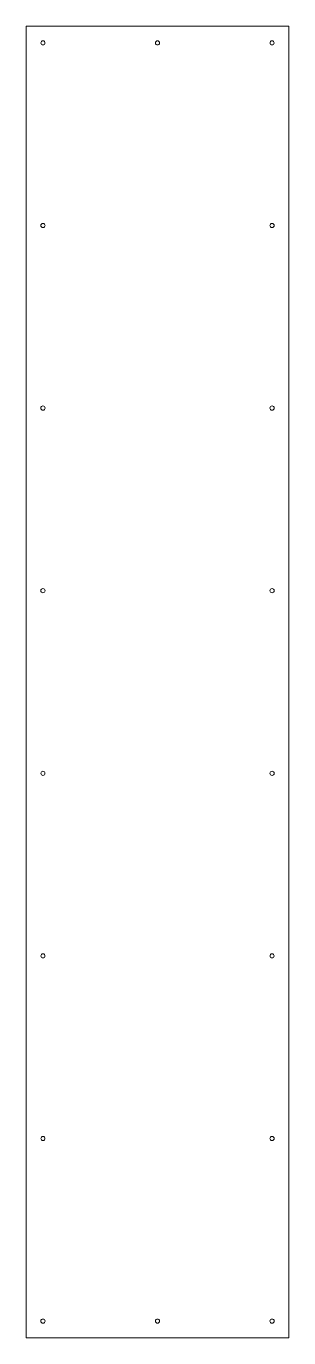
# Model space of a CAD drawing. Header units: millimetres. Extents: x -200 to 200, y -1000 to 1000.
import ezdxf

# ---------------------------------------------------------------- set-up
doc = ezdxf.new("R2010")
doc.units = ezdxf.units.MM

msp = doc.modelspace()

# ---------------------------------------------------------------- linework, layer by layer
at = {"color": 7, "linetype": 'Continuous', "lineweight": 15}
for p, q in [((-200, 1000), (-200, -1000)), ((200, 1000), (-200, 1000)), ((200, -1000), (200, 1000)), ((-200, -1000), (200, -1000))]:
    msp.add_line(p, q, dxfattribs=at)
for centre, radius in [((-174.6, 974.6), 3.17), ((0, 974.6), 3.17), ((174.6, 974.6), 3.17), ((-174.6, 696.15), 3.18), ((174.6, 696.15), 3.18), ((-174.6, 417.7), 3.18), ((174.6, 417.7), 3.18), ((-174.6, 139.25), 3.18), ((174.6, 139.25), 3.18), ((-174.6, -139.2), 3.17), ((174.6, -139.2), 3.18), ((-174.6, -417.65), 3.17), ((174.6, -417.65), 3.17), ((-174.6, -696.1), 3.17), ((174.6, -696.1), 3.18), ((-174.6, -974.6), 3.18), ((0, -974.6), 3.17), ((174.6, -974.6), 3.18)]:
    msp.add_circle(centre, radius, dxfattribs=at)

doc.saveas('drawing.dxf')
